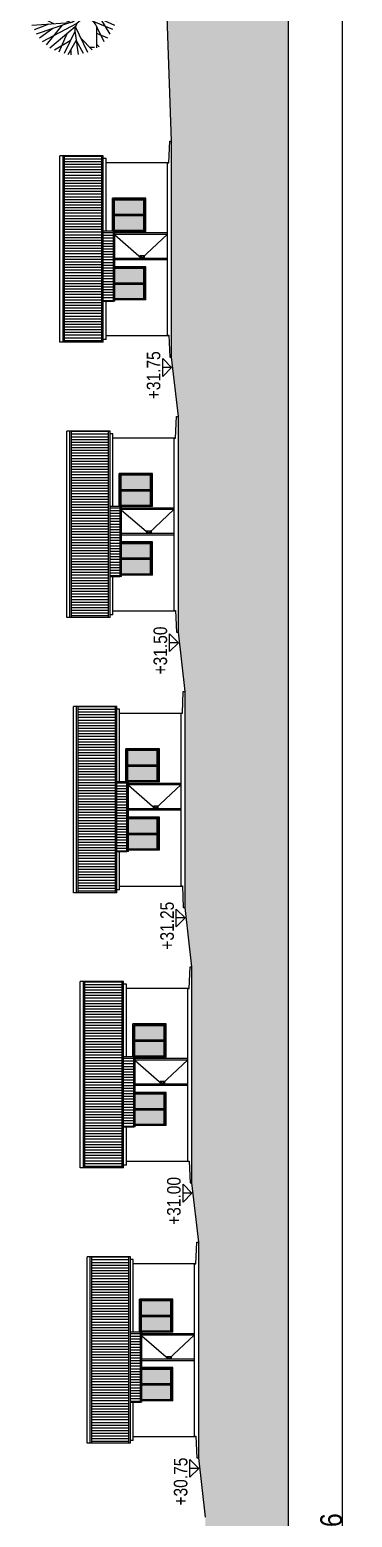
# Model space of a CAD drawing. Header units: inches. Extents: x 203 to 1065, y -1127 to 921.
# Drawn here: x 354.9 to 366.8, y 706 to 760.9 of the extents above; entities that cross this region are included whole.
import ezdxf

# ---------------------------------------------------------------- set-up
doc = ezdxf.new("R2010")
doc.units = ezdxf.units.IN
doc.header["$MEASUREMENT"] = 0
doc.header["$PDMODE"] = 35
doc.linetypes.add('CONTINUA', pattern=[0])
for name, color, linetype in [('1-PLATEA', 3, 'Continuous'), ('CORTE MUROS', 4, 'CONTINUA'), ('COTAS', 7, 'Continuous'), ('FACHADA ABERTURAS', 3, 'CONTINUA'), ('FACHADA MUROS', 3, 'CONTINUA'), ('FACHADA TECHO', 3, 'CONTINUA'), ('Vegetación', 102, 'Continuous')]:
    doc.layers.add(name, color=color, linetype=linetype)
doc.layers.add('Aux1', color=8, linetype='Continuous', transparency=0.5)
doc.styles.add('TECHNICLITE', font='techl___.ttf')
doc.dimstyles.new('1-100', dxfattribs={"dimscale": 0, "dimtxt": 0.09, "dimasz": 0.03, "dimexe": 0.12, "dimexo": 0.2, "dimgap": 0.005, "dimtad": 3, "dimzin": 0, "dimdsep": 46, "dimtxsty": 'TECHNICLITE', "dimblk1": 'COTA', "dimblk2": 'COTA', "dimsah": 1, "dimcen": 2.5, "dimse1": 1, "dimse2": 1, "dimclrd": 7, "dimclre": 7, "dimclrt": 7, "dimadec": 0, "dimazin": 0, "dimtfac": 1, "dimtdec": 6, "dimtmove": 2, "dimatfit": 3, "dimldrblk": 'COTA', "dimfxl": 1, "dimtolj": 1, "dimtzin": 0, "dimarcsym": 0})

# ---------------------------------------------------------------- blocks, each defined once
blk = doc.blocks.new('COTA')
h = blk.add_hatch(color=256)
edge = h.paths.add_edge_path()
edge.add_arc((0, 0), 0.5, 0, 360)
for p, q in [((-1.5, 0), (1.5, 0)), ((0, 2), (0, -2))]:
    blk.add_line(p, q)
blk.add_circle((0, 0), 0.5)
blk = doc.blocks.new('*D20')
at = {"layer": 'COTAS', "color": 7, "lineweight": -2, "transparency": 16777216}
blk.add_line((366.488, 618.444), (366.488, 791.049), dxfattribs=at)
at = {"layer": 'Defpoints', "color": 0, "transparency": 16777216}
for p in [(364.493, 791.229), (366.488, 791.229), (364.493, 618.264)]:
    blk.add_point(p, dxfattribs=at)
at = {"layer": 'COTAS', "color": 7, "lineweight": -2, "transparency": 16777216, "xscale": 0.18, "yscale": 0.18, "zscale": 0.18}
for p, rotation in [((366.488, 791.229), 90), ((366.488, 618.264), 270)]:
    blk.add_blockref('COTA', p, dxfattribs=dict(at, rotation=rotation))
at = {"layer": 'COTAS', "color": 7, "transparency": 16777216, "insert": (366.072, 704.746), "char_height": 0.8, "attachment_point": 5, "rotation": 90, "style": 'TECHNICLITE'}
blk.add_mtext('\\A1;172.96', dxfattribs=at)
blk = doc.blocks.new('vegetacion_02')
at = {"color": 0}
for p, q in [((-96, 1078), (-77, 799)), ((-85, 919), (4, 1094)), ((-77, 799), (43, 1094)), ((-38, 971), (-59, 1086)), ((-27, 1094), (-47, 871)), ((43, 1094), (-18, 944)), ((-18, 944), (79, 1085)), ((53, 1047), (96, 1072)), ((126, 824), (112, 1078)), ((-98, 862), (-238, 974)), ((-84, 753), (-215, 1003)), ((-120, 928), (-190, 1023)), ((-77, 799), (-160, 1047)), ((-88, 956), (-128, 1062)), ((-47, 871), (147, 1061)), ((231, 1003), (101, 781)), ((121, 916), (206, 1023)), ((176, 1047), (126, 824)), ((127, 1042), (158, 1038)), ((176, 1047), (176, 1047)), ((204, 957), (253, 982)), ((-157, 826), (-290, 884)), ((-208, 801), (-276, 914)), ((-259, 948), (-106, 765)), ((101, 781), (289, 919)), ((158, 878), (275, 948)), ((249, 890), (298, 899)), ((255, 817), (306, 884)), ((-277, 798), (-308, 796)), ((-306, 815), (-207, 759)), ((-154, 766), (-306, 745)), ((-142, 769), (-299, 846)), ((-207, 759), (-297, 708)), ((-106, 765), (-290, 676)), ((-77, 799), (-77, 799)), ((153, 819), (321, 815)), ((321, 815), (255, 817)), ((255, 817), (321, 777)), ((-190, 724), (-274, 642)), ((-255, 661), (-253, 626)), ((-8, 671), (97, 479)), ((61, 743), (315, 716)), ((75, 694), (321, 745)), ((93, 685), (275, 612)), ((114, 664), (112, 482)), ((203, 535), (114, 664)), ((152, 710), (289, 641)), ((189, 647), (231, 557)), ((214, 679), (306, 676)), ((-103, 611), (-259, 612)), ((-233, 612), (-251, 592)), ((-215, 557), (-103, 611)), ((-153, 611), (-186, 533)), ((-160, 513), (-50, 581)), ((-65, 642), (-125, 496)), ((-25, 635), (-96, 482)), ((-50, 581), (-27, 467)), ((-26, 615), (12, 467)), ((-15, 571), (77, 474)), ((46, 572), (43, 467)), ((113, 589), (176, 513)), ((150, 543), (148, 501)), ((244, 625), (260, 589)), ((-63, 471), (-6, 391)), ((-51, 481), (9, 406)), ((9, 406), (53, 494)), ((66, 487), (15, 385)), ((19, 489), (19, 427)), ((-6, 391), (-6, 114)), ((15, 385), (15, 114))]:
    blk.add_line(p, q, dxfattribs=at)
for centre, radius, start, end in [((-133, 687), 82, 291.545, 105.3248), ((16, 829), 97.6, 198.1269, 330.7815), ((51, 621), 76.8, 34.0996, 184.5131)]:
    blk.add_arc(centre, radius, start, end, dxfattribs=at)

msp = doc.modelspace()

# ---------------------------------------------------------------- hatches: boundary and pattern name
at = {"layer": 'Aux1', "linetype": 'ByBlock', "true_color": 0x139b48}
h = msp.add_hatch(color=114, dxfattribs=at)
h.dxf.hatch_style = 1
h.paths.add_polyline_path([(359.676, 771.107), (360.176, 756.751), (360.176, 748.789), (360.426, 746.601), (360.426, 738.639), (360.676, 736.451), (360.676, 735.905), (360.676, 728.489), (360.926, 726.301), (360.926, 725.755), (360.926, 718.339), (361.176, 716.151), (361.176, 715.763), (361.176, 708.189), (361.426, 706.001), (361.426, 705.455), (361.426, 702.97), (361.426, 701.552), (361.426, 687.889), (361.676, 685.701), (361.676, 685.155), (361.676, 677.739), (361.926, 675.551), (361.926, 675.225), (361.926, 674.403), (361.926, 672.985), (361.926, 665.023), (361.926, 663.605), (361.926, 657.439), (362.176, 655.251), (362.176, 651.27), (362.176, 647.289), (362.426, 645.101), (362.426, 637.139), (362.676, 635.337), (362.926, 618.278), (364.493, 618.278), (364.493, 791.229), (359.676, 791.229)])
at = {"layer": 'FACHADA ABERTURAS'}
for points in [[(359.149, 754.052), (359.149, 754.589), (358.063, 754.589), (358.063, 754.052)], [(358.063, 754.003), (358.063, 753.471), (359.149, 753.471), (359.149, 754.003)], [(359.399, 743.902), (359.399, 744.439), (358.313, 744.439), (358.313, 743.902)], [(358.313, 743.853), (358.313, 743.321), (359.399, 743.321), (359.399, 743.853)], [(359.649, 733.752), (359.649, 734.289), (358.563, 734.289), (358.563, 733.752)], [(358.563, 733.703), (358.563, 733.171), (359.649, 733.171), (359.649, 733.703)], [(359.899, 723.602), (359.899, 724.139), (358.813, 724.139), (358.813, 723.602)], [(358.813, 723.553), (358.813, 723.021), (359.899, 723.021), (359.899, 723.553)], [(360.149, 713.452), (360.149, 713.989), (359.063, 713.989), (359.063, 713.452)], [(359.063, 713.403), (359.063, 712.871), (360.149, 712.871), (360.149, 713.403)]]:
    msp.add_hatch(color=252, dxfattribs=at).paths.add_polyline_path(points)
h = msp.add_hatch(color=252, dxfattribs=at)
h.paths.add_polyline_path([(359.149, 751.528), (359.149, 752.065), (358.08, 752.065), (358.08, 751.528)])
h.paths.add_polyline_path([(359.149, 750.947), (359.149, 751.479), (358.08, 751.479), (358.08, 750.947)])
h = msp.add_hatch(color=252, dxfattribs=at)
h.paths.add_polyline_path([(359.399, 741.378), (359.399, 741.915), (358.33, 741.915), (358.33, 741.378)])
h.paths.add_polyline_path([(359.399, 740.797), (359.399, 741.329), (358.33, 741.329), (358.33, 740.797)])
h = msp.add_hatch(color=252, dxfattribs=at)
h.paths.add_polyline_path([(359.649, 731.228), (359.649, 731.765), (358.58, 731.765), (358.58, 731.228)])
h.paths.add_polyline_path([(359.649, 730.647), (359.649, 731.179), (358.58, 731.179), (358.58, 730.647)])
h = msp.add_hatch(color=252, dxfattribs=at)
h.paths.add_polyline_path([(359.899, 721.078), (359.899, 721.615), (358.83, 721.615), (358.83, 721.078)])
h.paths.add_polyline_path([(359.899, 720.497), (359.899, 721.029), (358.83, 721.029), (358.83, 720.497)])
h = msp.add_hatch(color=252, dxfattribs=at)
h.paths.add_polyline_path([(360.149, 710.928), (360.149, 711.465), (359.08, 711.465), (359.08, 710.928)])
h.paths.add_polyline_path([(360.149, 710.347), (360.149, 710.879), (359.08, 710.879), (359.08, 710.347)])
at = {"layer": 'FACHADA TECHO'}
h = msp.add_hatch(dxfattribs=at)
h.set_pattern_fill('_USER', color=251, scale=0.1, angle=180, style=0, pattern_type=0)
h.set_pattern_definition([(180, (-908.38094, -1734.59875), (-1e-17, -0.1), [])])
h.paths.add_polyline_path([(356.225, 749.335), (357.601, 749.335), (357.601, 756.205), (356.225, 756.205)])
h = msp.add_hatch(dxfattribs=at)
h.set_pattern_fill('_USER', color=251, scale=0.1, angle=180, style=0, pattern_type=0)
h.set_pattern_definition([(180, (1583.06631, -1795.62053), (-1e-17, -0.1), [])])
h.paths.add_polyline_path([(358.026, 753.428), (357.655, 753.428), (357.655, 750.85), (358.026, 750.85)])
h = msp.add_hatch(dxfattribs=at)
h.set_pattern_fill('_USER', color=251, scale=0.1, angle=180, style=0, pattern_type=0)
h.set_pattern_definition([(180, (-908.13094, -1744.74875), (-1e-17, -0.1), [])])
h.paths.add_polyline_path([(356.475, 739.185), (357.851, 739.185), (357.851, 746.055), (356.475, 746.055)])
h = msp.add_hatch(dxfattribs=at)
h.set_pattern_fill('_USER', color=251, scale=0.1, angle=180, style=0, pattern_type=0)
h.set_pattern_definition([(180, (1583.31631, -1805.77053), (-1e-17, -0.1), [])])
h.paths.add_polyline_path([(358.276, 743.278), (357.905, 743.278), (357.905, 740.7), (358.276, 740.7)])
h = msp.add_hatch(dxfattribs=at)
h.set_pattern_fill('_USER', color=251, scale=0.1, angle=180, style=0, pattern_type=0)
h.set_pattern_definition([(180, (-907.88094, -1754.89875), (-1e-17, -0.1), [])])
h.paths.add_polyline_path([(356.725, 729.035), (358.101, 729.035), (358.101, 735.905), (356.725, 735.905)])
h = msp.add_hatch(dxfattribs=at)
h.set_pattern_fill('_USER', color=251, scale=0.1, angle=180, style=0, pattern_type=0)
h.set_pattern_definition([(180, (1583.56631, -1815.92053), (-1e-17, -0.1), [])])
h.paths.add_polyline_path([(358.526, 733.128), (358.155, 733.128), (358.155, 730.55), (358.526, 730.55)])
h = msp.add_hatch(dxfattribs=at)
h.set_pattern_fill('_USER', color=251, scale=0.1, angle=180, style=0, pattern_type=0)
h.set_pattern_definition([(180, (-907.63094, -1765.04875), (-1e-17, -0.1), [])])
h.paths.add_polyline_path([(356.975, 718.885), (358.351, 718.885), (358.351, 725.755), (356.975, 725.755)])
h = msp.add_hatch(dxfattribs=at)
h.set_pattern_fill('_USER', color=251, scale=0.1, angle=180, style=0, pattern_type=0)
h.set_pattern_definition([(180, (1583.81631, -1826.07053), (-1e-17, -0.1), [])])
h.paths.add_polyline_path([(358.776, 722.978), (358.405, 722.978), (358.405, 720.4), (358.776, 720.4)])
h = msp.add_hatch(dxfattribs=at)
h.set_pattern_fill('_USER', color=251, scale=0.1, angle=180, style=0, pattern_type=0)
h.set_pattern_definition([(180, (-907.38094, -1775.19875), (-1e-17, -0.1), [])])
h.paths.add_polyline_path([(357.225, 708.735), (358.601, 708.735), (358.601, 715.605), (357.225, 715.605)])
h = msp.add_hatch(dxfattribs=at)
h.set_pattern_fill('_USER', color=251, scale=0.1, angle=180, style=0, pattern_type=0)
h.set_pattern_definition([(180, (1584.06631, -1836.22053), (-1e-17, -0.1), [])])
h.paths.add_polyline_path([(359.026, 712.828), (358.655, 712.828), (358.655, 710.25), (359.026, 710.25)])

# ---------------------------------------------------------------- linework, layer by layer
at = {"layer": '1-PLATEA'}
for p, q in [((360.076, 755.951), (360.106, 756.751)), ((360.106, 756.751), (360.176, 756.751)), ((360.176, 748.789), (360.176, 756.751)), ((360.026, 749.589), (360.026, 755.951)), ((360.026, 755.951), (360.076, 755.951)), ((360.026, 749.589), (360.076, 749.589)), ((360.076, 749.589), (360.106, 748.789)), ((360.106, 748.789), (360.176, 748.789)), ((360.326, 745.801), (360.356, 746.601)), ((360.356, 746.601), (360.426, 746.601)), ((360.426, 738.639), (360.426, 746.601)), ((360.276, 739.439), (360.276, 745.801)), ((360.276, 745.801), (360.326, 745.801)), ((360.276, 739.439), (360.326, 739.439)), ((360.326, 739.439), (360.356, 738.639)), ((360.356, 738.639), (360.426, 738.639)), ((360.576, 735.651), (360.606, 736.451)), ((360.606, 736.451), (360.676, 736.451)), ((360.676, 728.489), (360.676, 736.451)), ((360.526, 729.289), (360.526, 735.651)), ((360.526, 735.651), (360.576, 735.651)), ((360.526, 729.289), (360.576, 729.289)), ((360.576, 729.289), (360.606, 728.489)), ((360.606, 728.489), (360.676, 728.489)), ((360.826, 725.501), (360.856, 726.301)), ((360.856, 726.301), (360.926, 726.301)), ((360.926, 718.339), (360.926, 726.301)), ((360.776, 719.139), (360.776, 725.501)), ((360.776, 725.501), (360.826, 725.501)), ((360.776, 719.139), (360.826, 719.139)), ((360.826, 719.139), (360.856, 718.339)), ((360.856, 718.339), (360.926, 718.339)), ((361.076, 715.351), (361.106, 716.151)), ((361.106, 716.151), (361.176, 716.151)), ((361.176, 708.189), (361.176, 716.151)), ((361.026, 708.989), (361.026, 715.351)), ((361.026, 715.351), (361.076, 715.351)), ((361.026, 708.989), (361.076, 708.989)), ((361.076, 708.989), (361.106, 708.189)), ((361.106, 708.189), (361.176, 708.189))]:
    msp.add_line(p, q, dxfattribs=at)
at = {"layer": 'CORTE MUROS'}
for p, q in [((358.026, 753.428), (358.026, 750.85)), ((358.276, 743.278), (358.276, 740.7)), ((358.526, 733.128), (358.526, 730.55)), ((358.776, 722.978), (358.776, 720.4)), ((359.026, 712.828), (359.026, 710.25))]:
    msp.add_line(p, q, dxfattribs=at)
at = {"layer": 'COTAS'}
for p, q in [((360.176, 748.402), (359.848, 748.729)), ((359.848, 748.076), (359.848, 748.729)), ((360.176, 748.402), (359.848, 748.402)), ((360.426, 738.252), (360.098, 738.579)), ((360.098, 737.926), (360.098, 738.579)), ((360.426, 738.252), (360.098, 738.252)), ((360.676, 728.102), (360.348, 728.429)), ((360.348, 727.776), (360.348, 728.429)), ((360.676, 728.102), (360.348, 728.102)), ((360.926, 717.952), (360.598, 718.279)), ((360.598, 717.626), (360.598, 718.279)), ((360.926, 717.952), (360.598, 717.952)), ((361.176, 707.802), (360.848, 708.129)), ((360.848, 707.476), (360.848, 708.129)), ((361.176, 707.802), (360.848, 707.802))]:
    msp.add_line(p, q, dxfattribs=at)
for points in [[(359.848, 748.076), (360.176, 748.402)], [(360.098, 737.926), (360.426, 738.252)], [(360.348, 727.776), (360.676, 728.102)], [(360.598, 717.626), (360.926, 717.952)], [(360.848, 707.476), (361.176, 707.802)]]:
    msp.add_lwpolyline(points, dxfattribs=at)
at = {"layer": 'FACHADA ABERTURAS'}
for p, q in [((359.224, 754.643), (357.989, 754.643)), ((357.989, 753.428), (357.989, 754.643)), ((358.029, 753.451), (358.029, 754.613)), ((359.184, 754.613), (358.029, 754.613)), ((358.063, 754.052), (358.063, 754.589)), ((358.063, 754.589), (359.149, 754.589)), ((359.149, 754.052), (359.149, 754.589)), ((359.184, 753.451), (359.184, 754.613)), ((359.224, 753.421), (359.224, 754.643)), ((358.029, 754.036), (359.184, 754.036)), ((358.063, 754.052), (359.149, 754.052)), ((358.063, 753.471), (358.063, 754.003)), ((358.063, 754.003), (359.149, 754.003)), ((359.149, 753.471), (359.149, 754.003)), ((358.029, 753.451), (359.184, 753.451)), ((358.063, 753.471), (359.149, 753.471)), ((359.224, 753.421), (358.08, 753.421)), ((359.224, 752.119), (358.08, 752.119)), ((359.224, 750.897), (359.224, 752.119)), ((359.184, 752.089), (358.08, 752.089)), ((358.08, 752.065), (359.149, 752.065)), ((359.149, 751.528), (359.149, 752.065)), ((359.184, 750.927), (359.184, 752.089)), ((358.08, 751.528), (359.149, 751.528)), ((358.08, 751.512), (359.184, 751.512)), ((358.08, 751.479), (359.149, 751.479)), ((359.149, 750.947), (359.149, 751.479)), ((358.08, 750.947), (359.149, 750.947)), ((358.08, 750.927), (359.184, 750.927)), ((359.224, 750.897), (358.08, 750.897)), ((359.474, 744.493), (358.239, 744.493)), ((358.239, 743.278), (358.239, 744.493)), ((358.279, 743.301), (358.279, 744.463)), ((359.434, 744.463), (358.279, 744.463)), ((358.313, 743.902), (358.313, 744.439)), ((358.313, 744.439), (359.399, 744.439)), ((359.399, 743.902), (359.399, 744.439)), ((359.434, 743.301), (359.434, 744.463)), ((359.474, 743.271), (359.474, 744.493)), ((358.279, 743.886), (359.434, 743.886)), ((358.313, 743.902), (359.399, 743.902)), ((358.313, 743.321), (358.313, 743.853)), ((358.313, 743.853), (359.399, 743.853)), ((358.313, 743.321), (359.399, 743.321)), ((359.399, 743.321), (359.399, 743.853)), ((358.279, 743.301), (359.434, 743.301)), ((359.474, 743.271), (358.33, 743.271)), ((359.474, 741.969), (358.33, 741.969)), ((359.434, 741.939), (358.33, 741.939)), ((358.33, 741.915), (359.399, 741.915)), ((359.399, 741.378), (359.399, 741.915)), ((359.434, 740.777), (359.434, 741.939)), ((359.474, 740.747), (359.474, 741.969)), ((358.33, 741.378), (359.399, 741.378)), ((358.33, 741.362), (359.434, 741.362)), ((358.33, 741.329), (359.399, 741.329)), ((359.399, 740.797), (359.399, 741.329)), ((358.33, 740.797), (359.399, 740.797)), ((358.33, 740.777), (359.434, 740.777)), ((359.474, 740.747), (358.33, 740.747)), ((359.724, 734.343), (358.489, 734.343)), ((358.489, 733.128), (358.489, 734.343)), ((358.529, 733.151), (358.529, 734.313)), ((359.684, 734.313), (358.529, 734.313)), ((358.563, 733.752), (358.563, 734.289)), ((358.563, 734.289), (359.649, 734.289)), ((359.649, 733.752), (359.649, 734.289)), ((359.684, 733.151), (359.684, 734.313)), ((359.724, 733.121), (359.724, 734.343)), ((358.529, 733.736), (359.684, 733.736)), ((358.563, 733.752), (359.649, 733.752)), ((358.563, 733.171), (358.563, 733.703)), ((358.563, 733.703), (359.649, 733.703)), ((359.649, 733.171), (359.649, 733.703)), ((358.529, 733.151), (359.684, 733.151)), ((358.563, 733.171), (359.649, 733.171)), ((359.724, 733.121), (358.58, 733.121)), ((359.724, 731.819), (358.58, 731.819)), ((359.724, 730.597), (359.724, 731.819)), ((359.684, 731.789), (358.58, 731.789)), ((358.58, 731.765), (359.649, 731.765)), ((359.649, 731.228), (359.649, 731.765)), ((359.684, 730.627), (359.684, 731.789)), ((358.58, 731.228), (359.649, 731.228)), ((358.58, 731.212), (359.684, 731.212)), ((358.58, 731.179), (359.649, 731.179)), ((359.649, 730.647), (359.649, 731.179)), ((358.58, 730.647), (359.649, 730.647)), ((358.58, 730.627), (359.684, 730.627)), ((359.724, 730.597), (358.58, 730.597)), ((359.974, 724.193), (358.739, 724.193)), ((358.739, 722.978), (358.739, 724.193)), ((358.779, 723.001), (358.779, 724.163)), ((359.934, 724.163), (358.779, 724.163)), ((358.813, 723.602), (358.813, 724.139)), ((358.813, 724.139), (359.899, 724.139)), ((359.899, 723.602), (359.899, 724.139)), ((359.934, 723.001), (359.934, 724.163)), ((359.974, 722.971), (359.974, 724.193)), ((358.779, 723.586), (359.934, 723.586)), ((358.813, 723.602), (359.899, 723.602)), ((358.813, 723.021), (358.813, 723.553)), ((358.813, 723.553), (359.899, 723.553)), ((359.899, 723.021), (359.899, 723.553)), ((358.779, 723.001), (359.934, 723.001)), ((358.813, 723.021), (359.899, 723.021)), ((359.974, 722.971), (358.83, 722.971)), ((359.974, 721.669), (358.83, 721.669)), ((359.934, 721.639), (358.83, 721.639)), ((358.83, 721.615), (359.899, 721.615)), ((359.899, 721.078), (359.899, 721.615)), ((359.934, 720.477), (359.934, 721.639)), ((359.974, 720.447), (359.974, 721.669)), ((358.83, 721.078), (359.899, 721.078)), ((358.83, 721.062), (359.934, 721.062)), ((358.83, 721.029), (359.899, 721.029)), ((359.899, 720.497), (359.899, 721.029)), ((358.83, 720.497), (359.899, 720.497)), ((358.83, 720.477), (359.934, 720.477)), ((359.974, 720.447), (358.83, 720.447)), ((360.224, 714.043), (358.989, 714.043)), ((358.989, 712.828), (358.989, 714.043)), ((359.029, 712.851), (359.029, 714.013)), ((360.184, 714.013), (359.029, 714.013)), ((359.063, 713.452), (359.063, 713.989)), ((359.063, 713.989), (360.149, 713.989)), ((360.149, 713.452), (360.149, 713.989)), ((360.184, 712.851), (360.184, 714.013)), ((360.224, 712.821), (360.224, 714.043)), ((359.029, 713.436), (360.184, 713.436)), ((359.063, 713.452), (360.149, 713.452)), ((359.063, 712.871), (359.063, 713.403)), ((359.063, 713.403), (360.149, 713.403)), ((360.149, 712.871), (360.149, 713.403)), ((359.029, 712.851), (360.184, 712.851)), ((359.063, 712.871), (360.149, 712.871)), ((360.224, 712.821), (359.08, 712.821)), ((360.224, 711.519), (359.08, 711.519)), ((360.224, 710.297), (360.224, 711.519)), ((360.184, 711.489), (359.08, 711.489)), ((359.08, 711.465), (360.149, 711.465)), ((360.149, 710.928), (360.149, 711.465)), ((360.184, 710.327), (360.184, 711.489)), ((359.08, 710.928), (360.149, 710.928)), ((359.08, 710.912), (360.184, 710.912)), ((359.08, 710.879), (360.149, 710.879)), ((360.149, 710.347), (360.149, 710.879)), ((359.08, 710.347), (360.149, 710.347)), ((359.08, 710.327), (360.184, 710.327)), ((360.224, 710.297), (359.08, 710.297))]:
    msp.add_line(p, q, dxfattribs=at)
for points in [[(360.026, 753.366), (358.08, 753.366)], [(358.08, 753.326), (360.026, 753.326)], [(360.026, 752.426), (358.08, 752.426)], [(358.08, 752.386), (360.026, 752.386)], [(360.276, 743.216), (358.33, 743.216)], [(358.33, 743.176), (360.276, 743.176)], [(360.276, 742.276), (358.33, 742.276)], [(358.33, 742.236), (360.276, 742.236)], [(360.526, 733.066), (358.58, 733.066)], [(358.58, 733.026), (360.526, 733.026)], [(360.526, 732.126), (358.58, 732.126)], [(358.58, 732.086), (360.526, 732.086)], [(360.776, 722.916), (358.83, 722.916)], [(358.83, 722.876), (360.776, 722.876)], [(360.776, 721.976), (358.83, 721.976)], [(358.83, 721.936), (360.776, 721.936)], [(361.026, 712.766), (359.08, 712.766)], [(359.08, 712.726), (361.026, 712.726)], [(361.026, 711.826), (359.08, 711.826)], [(359.08, 711.786), (361.026, 711.786)]]:
    msp.add_lwpolyline(points, dxfattribs=at)
at = {"layer": 'FACHADA ABERTURAS', "color": 252}
for points in [[(360.026, 753.326), (359.067, 752.426), (358.08, 753.285)], [(360.276, 743.176), (359.317, 742.276), (358.33, 743.135)], [(360.526, 733.026), (359.567, 732.126), (358.58, 732.985)], [(360.776, 722.876), (359.817, 721.976), (358.83, 722.835)], [(361.026, 712.726), (360.067, 711.826), (359.08, 712.685)]]:
    msp.add_lwpolyline(points, dxfattribs=at)
at = {"layer": 'FACHADA ABERTURAS'}
for points in [[(359.178, 752.463), (359.178, 752.52), (359.003, 752.52), (359.003, 752.463)], [(359.428, 742.313), (359.428, 742.37), (359.253, 742.37), (359.253, 742.313)], [(359.678, 732.163), (359.678, 732.22), (359.503, 732.22), (359.503, 732.163)], [(359.928, 722.013), (359.928, 722.07), (359.753, 722.07), (359.753, 722.013)], [(360.178, 711.863), (360.178, 711.92), (360.003, 711.92), (360.003, 711.863)]]:
    msp.add_lwpolyline(points, close=True, dxfattribs=at)
for centre in [(359.034, 752.492), (359.284, 742.342), (359.534, 732.192), (359.784, 722.042), (360.034, 711.892)]:
    msp.add_circle(centre, 0.025, dxfattribs=at)
at = {"layer": 'FACHADA MUROS'}
for p, q in [((357.755, 755.96), (360.076, 755.96)), ((357.755, 749.58), (360.076, 749.58)), ((358.005, 745.81), (360.326, 745.81)), ((358.005, 739.43), (360.326, 739.43)), ((358.255, 735.66), (360.576, 735.66)), ((358.255, 729.28), (360.576, 729.28)), ((358.505, 725.51), (360.826, 725.51)), ((358.505, 719.13), (360.826, 719.13)), ((358.755, 715.36), (361.076, 715.36)), ((358.755, 708.98), (361.076, 708.98))]:
    msp.add_line(p, q, dxfattribs=at)
at = {"layer": 'FACHADA TECHO'}
for p, q in [((356.055, 749.335), (356.055, 756.205)), ((357.655, 756.205), (356.055, 756.205)), ((356.17, 749.335), (356.17, 756.205)), ((356.225, 749.335), (356.225, 756.205)), ((357.601, 749.335), (357.601, 756.205)), ((357.655, 749.335), (357.655, 756.205)), ((357.755, 756.105), (357.655, 756.105)), ((357.755, 753.428), (357.755, 756.105)), ((358.08, 753.428), (358.026, 753.428)), ((358.08, 750.85), (358.08, 753.428)), ((357.755, 749.435), (357.755, 750.85)), ((358.08, 750.85), (358.026, 750.85)), ((357.755, 749.435), (357.655, 749.435)), ((357.655, 749.335), (356.055, 749.335)), ((356.305, 739.185), (356.305, 746.055)), ((357.905, 746.055), (356.305, 746.055)), ((356.42, 739.185), (356.42, 746.055)), ((356.475, 739.185), (356.475, 746.055)), ((357.851, 739.185), (357.851, 746.055)), ((357.905, 739.185), (357.905, 746.055)), ((358.005, 745.955), (357.905, 745.955)), ((358.005, 743.278), (358.005, 745.955)), ((358.33, 743.278), (358.276, 743.278)), ((358.33, 740.7), (358.33, 743.278)), ((358.005, 739.285), (358.005, 740.7)), ((358.33, 740.7), (358.276, 740.7)), ((357.905, 739.185), (356.305, 739.185)), ((358.005, 739.285), (357.905, 739.285)), ((356.555, 729.035), (356.555, 735.905)), ((358.155, 735.905), (356.555, 735.905)), ((356.67, 729.035), (356.67, 735.905)), ((356.725, 729.035), (356.725, 735.905)), ((358.101, 729.035), (358.101, 735.905)), ((358.155, 729.035), (358.155, 735.905)), ((358.255, 735.805), (358.155, 735.805)), ((358.255, 733.128), (358.255, 735.805)), ((358.58, 733.128), (358.526, 733.128)), ((358.58, 730.55), (358.58, 733.128)), ((358.255, 729.135), (358.255, 730.55)), ((358.58, 730.55), (358.526, 730.55)), ((358.255, 729.135), (358.155, 729.135)), ((358.155, 729.035), (356.555, 729.035)), ((356.805, 718.885), (356.805, 725.755)), ((358.405, 725.755), (356.805, 725.755)), ((356.92, 718.885), (356.92, 725.755)), ((356.975, 718.885), (356.975, 725.755)), ((358.351, 718.885), (358.351, 725.755)), ((358.405, 718.885), (358.405, 725.755)), ((358.505, 725.655), (358.405, 725.655)), ((358.505, 722.978), (358.505, 725.655)), ((358.83, 722.978), (358.776, 722.978)), ((358.83, 720.4), (358.83, 722.978)), ((358.505, 718.985), (358.505, 720.4)), ((358.83, 720.4), (358.776, 720.4)), ((358.405, 718.885), (356.805, 718.885)), ((358.505, 718.985), (358.405, 718.985)), ((357.055, 708.735), (357.055, 715.605)), ((358.655, 715.605), (357.055, 715.605)), ((357.17, 708.735), (357.17, 715.605)), ((357.225, 708.735), (357.225, 715.605)), ((358.601, 708.735), (358.601, 715.605)), ((358.655, 708.735), (358.655, 715.605)), ((358.755, 715.505), (358.655, 715.505)), ((358.755, 712.828), (358.755, 715.505)), ((359.08, 712.828), (359.026, 712.828)), ((359.08, 710.25), (359.08, 712.828)), ((358.755, 708.835), (358.755, 710.25)), ((359.08, 710.25), (359.026, 710.25)), ((358.755, 708.835), (358.655, 708.835)), ((358.655, 708.735), (357.055, 708.735))]:
    msp.add_line(p, q, dxfattribs=at)
for points in [[(357.655, 750.85), (358.026, 750.85), (358.026, 753.428), (357.655, 753.428)], [(357.905, 740.7), (358.276, 740.7), (358.276, 743.278), (357.905, 743.278)], [(358.155, 730.55), (358.526, 730.55), (358.526, 733.128), (358.155, 733.128)], [(358.405, 720.4), (358.776, 720.4), (358.776, 722.978), (358.405, 722.978)], [(358.655, 710.25), (359.026, 710.25), (359.026, 712.828), (358.655, 712.828)]]:
    msp.add_lwpolyline(points, dxfattribs=at)
at = {"layer": 'Vegetación', "linetype": 'ByBlock'}
for p, q in [((364.493, 618.278), (364.493, 791.229)), ((360.176, 756.751), (359.676, 771.107)), ((360.426, 746.601), (360.176, 748.789)), ((360.676, 736.451), (360.426, 738.639)), ((360.926, 726.301), (360.676, 728.489)), ((361.176, 716.151), (360.926, 718.339)), ((361.426, 706.001), (361.176, 708.189))]:
    msp.add_line(p, q, dxfattribs=at)

# ---------------------------------------------------------------- block references
at = {"layer": 'Vegetación', "linetype": 'ByBlock', "xscale": 0.005118110236220472, "yscale": 0.005118110236220472, "zscale": 0.005118110236220472, "rotation": 90}
msp.add_blockref('vegetacion_02', (360.534, 761.516), dxfattribs=at)

# ---------------------------------------------------------------- texts
at = {"layer": 'COTAS', "style": 'TECHNICLITE'}
for s, p in [('+31.75', (359.759, 747.232)), ('+31.50', (360.009, 737.082)), ('+31.25', (360.259, 726.932)), ('+31.00', (360.509, 716.782)), ('+30.75', (360.759, 706.432))]:
    msp.add_text(s, height=0.5, rotation=90, dxfattribs=at).set_placement(p)

# ---------------------------------------------------------------- dimensions: what is measured, and where the dimension line sits
at = {"layer": 'COTAS'}
dim = msp.add_linear_dim(base=(366.4877, 791.2286), p1=(364.4926, 618.2643), p2=(364.4926, 791.2286), angle=90, dimstyle='1-100', override={"dimscale": 1, "dimtxt": 0.8, "dimasz": 0.18}, dxfattribs=at)
dim.commit()
dim.dimension.update_dxf_attribs({"geometry": '*D20', "text_midpoint": (366.0722, 704.7464)})

doc.saveas('drawing.dxf')
